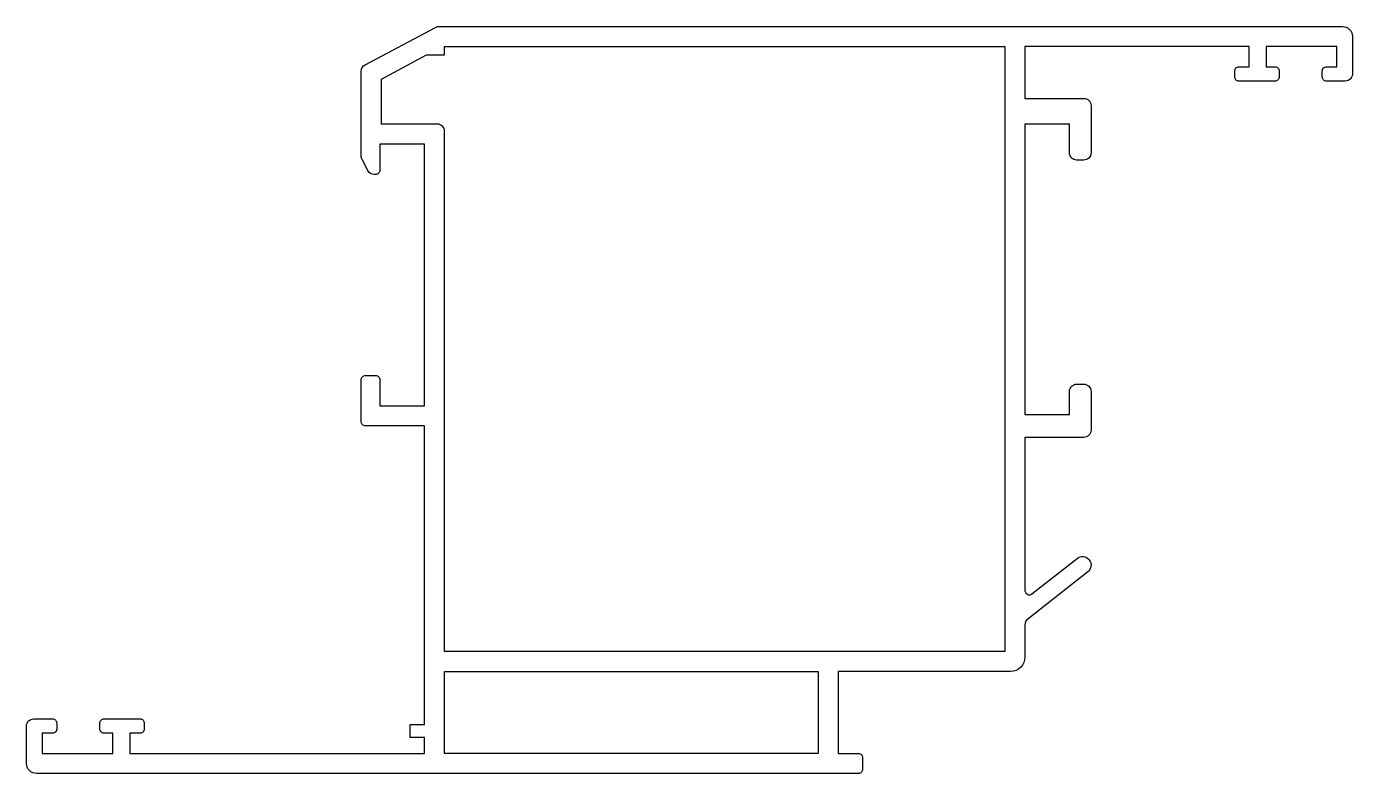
# Model space of a CAD drawing. Extents: x 104.5 to 196.8, y 195.7 to 247.7.
import ezdxf

# ---------------------------------------------------------------- set-up
doc = ezdxf.new("R2010")
doc.units = 0
doc.layers.get('0').update_dxf_attribs({"linetype": 'CONTINUOUS'})

msp = doc.modelspace()

# ---------------------------------------------------------------- linework, layer by layer
for points in [[(177.615, 222.778), (178.115, 222.778, -0.414214), (178.615, 222.278), (178.615, 219.578, -0.414214), (178.115, 219.078), (174.015, 219.078), (174.015, 208.419, 0.625533), (174.5, 208.183), (177.645, 210.65, -1), (178.385, 209.706), (174.206, 206.428, 0.230366), (174.015, 206.034), (174.015, 203.778, -0.414214), (173.015, 202.778), (161.015, 202.778), (161.015, 197.078), (162.415, 197.078, -0.414214), (162.715, 196.778), (162.715, 195.978, -0.414214), (162.415, 195.678), (105.215, 195.678, -0.414214), (104.515, 196.378), (104.515, 198.978, -0.414214), (105.015, 199.478), (106.315, 199.478, -0.414214), (106.615, 199.178), (106.615, 198.778, -0.414214), (106.315, 198.478), (105.615, 198.478), (105.615, 197.078), (110.515, 197.078), (110.515, 198.478), (109.915, 198.478, -0.414214), (109.615, 198.778), (109.615, 199.178, -0.414214), (109.915, 199.478), (112.415, 199.478, -0.414214), (112.715, 199.178), (112.715, 198.778, -0.414214), (112.415, 198.478), (111.715, 198.478), (111.715, 197.078), (132.215, 197.078), (132.215, 198.178), (131.215, 198.178), (131.215, 199.078), (132.215, 199.078), (132.215, 219.878), (128.115, 219.878, -0.414214), (127.815, 220.178), (127.815, 223.078, -0.414214), (128.115, 223.378), (128.815, 223.378, -0.414214), (129.115, 223.078), (129.115, 221.278), (132.215, 221.278), (132.215, 239.478), (129.115, 239.478), (129.115, 237.678, -0.414214), (128.815, 237.378), (128.714, 237.378, -0.279558), (128.27, 237.647), (127.871, 238.412, -0.120681), (127.815, 238.643), (127.815, 244.577, -0.27771), (128.081, 245.019), (132.989, 247.619, -0.122421), (133.223, 247.678), (196.115, 247.678, -0.414214), (196.815, 246.978), (196.815, 244.378, -0.414214), (196.315, 243.878), (195.015, 243.878, -0.414214), (194.715, 244.178), (194.715, 244.578, -0.414214), (195.015, 244.878), (195.715, 244.878), (195.715, 246.278), (190.815, 246.278), (190.815, 244.878), (191.415, 244.878, -0.414214), (191.715, 244.578), (191.715, 244.178, -0.414214), (191.415, 243.878), (188.915, 243.878, -0.414214), (188.615, 244.178), (188.615, 244.578, -0.414214), (188.915, 244.878), (189.615, 244.878), (189.615, 246.278), (174.015, 246.278), (174.015, 242.678), (178.115, 242.678, -0.414214), (178.615, 242.178), (178.615, 238.878, -0.414214), (178.115, 238.378), (177.615, 238.378, -0.414214), (177.115, 238.878), (177.115, 240.878), (174.015, 240.878), (174.015, 220.678), (177.115, 220.678), (177.115, 222.278, -0.414214)], [(133.115, 240.878), (129.215, 240.878), (129.215, 244.012), (132.35, 245.697), (133.615, 245.697), (133.615, 246.278), (172.615, 246.278), (172.615, 204.178), (138.115, 204.178), (133.615, 204.178), (133.615, 240.378, 0.414214)]]:
    msp.add_lwpolyline(points, format="xyb", close=True)
msp.add_lwpolyline([(159.615, 202.778), (159.615, 197.078), (133.615, 197.078), (133.615, 202.778), (138.115, 202.778)], close=True)

doc.saveas('drawing.dxf')
